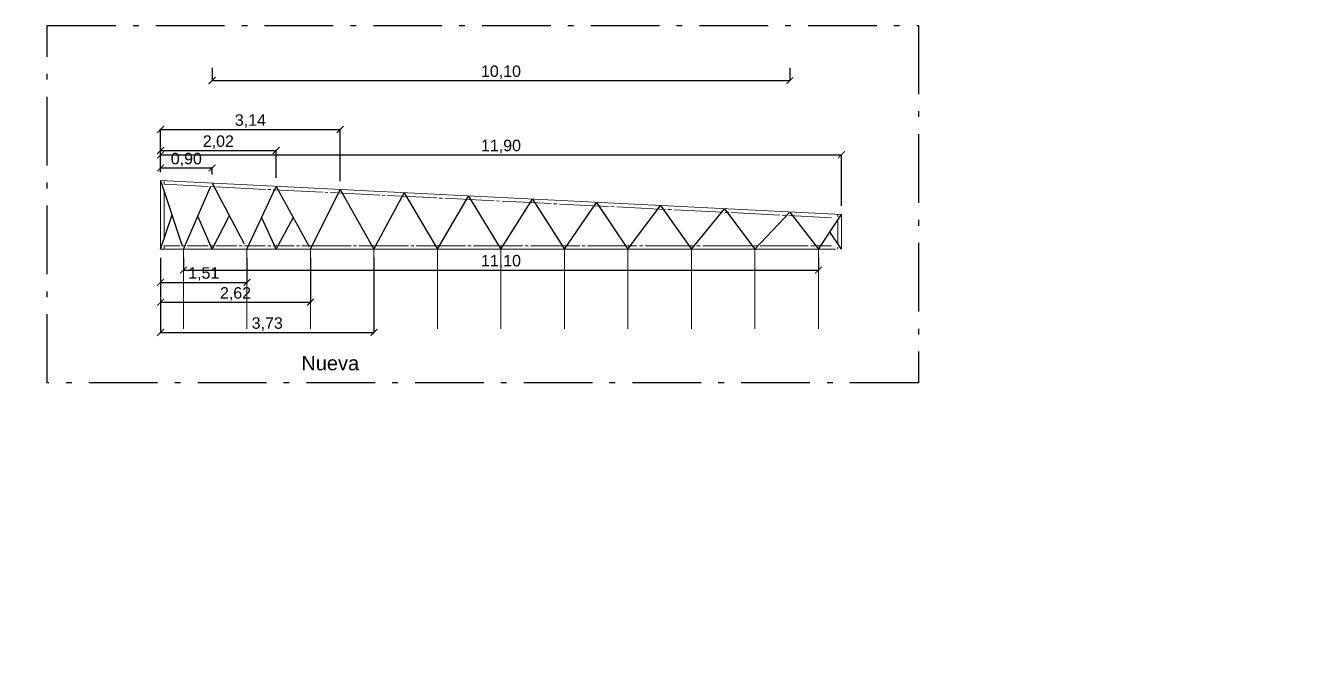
# Model space of a CAD drawing. Header units: millimetres. Extents: x 265 to 853, y -178 to 32.
# Drawn here: x 807.91 to 830.06, y -127.28 to -116.37 of the extents above; entities that cross this region are included whole.
import ezdxf

# ---------------------------------------------------------------- set-up
doc = ezdxf.new("R2010")
doc.units = ezdxf.units.MM
doc.header["$LTSCALE"] = 0.1
doc.header["$MEASUREMENT"] = 0
doc.header["$PDMODE"] = 3
doc.header["$PDSIZE"] = 0.1
doc.linetypes.add('ACAD_ISO10W100', pattern=[18, 12, -3, 0, -3])
doc.linetypes.add('CONTINUA', pattern=[200, 100, 100])
doc.layers.get('DEFPOINTS').update_dxf_attribs({"color": 1})
for name, color, linetype, lineweight in [('00_EST_ANGULARES', 4, 'CONTINUA', 20), ('00_EST_Cotas', 6, 'Continuous', 9), ('00_EST_Viga', 5, 'Continuous', 20), ('00_EST_Viga_Montante', 5, 'Continuous', 20)]:
    doc.layers.add(name, color=color, linetype=linetype, lineweight=lineweight)
doc.layers.add('00_EST_EJE ANGULARES', color=7, linetype='ACAD_ISO10W100')
doc.styles.add('Arial1_50', font='arial.ttf', dxfattribs={"height": 0.05})
doc.styles.add('Arial20', font='arial.ttf', dxfattribs={"height": 0.2})
doc.dimstyles.new('Cota 1-100-Andres', dxfattribs={"dimtxt": 0.2, "dimasz": 0.12, "dimexe": 0.012, "dimexo": 0.15, "dimgap": 0.025, "dimtad": 1, "dimzin": 0, "dimtxsty": 'Arial20', "dimblk1": 'ARCHTICK', "dimblk2": 'ARCHTICK', "dimsah": 1, "dimcen": 0.09, "dimclrd": 256, "dimclre": 256, "dimclrt": 256, "dimazin": 0, "dimtfac": 1, "dimtofl": 0, "dimtmove": 0, "dimatfit": 3, "dimldrblk": 'ARCHTICK', "dimfxl": 1, "dimtolj": 1, "dimtzin": 0, "dimarcsym": 0})

# ---------------------------------------------------------------- blocks, each defined once
blk = doc.blocks.new('_ARCHTICK')
at = {"color": 0, "linetype": 'ByBlock', "const_width": 0.15}
blk.add_lwpolyline([(-0.5, -0.5), (0.5, 0.5)], dxfattribs=at)
blk = doc.blocks.new('*D224')
at = {"layer": '00_EST_Cotas', "lineweight": -2, "transparency": 16777216}
for p, q in [((810.273, -118.934), (810.273, -118.621)), ((810.273, -118.633), (822.173, -118.633)), ((822.173, -119.524), (822.173, -118.621)), ((775.516, -124.581), (775.516, -123.39)), ((775.516, -123.402), (778.616, -123.402)), ((778.616, -124.736), (778.616, -123.39))]:
    blk.add_line(p, q, dxfattribs=at)
at = {"layer": 'DEFPOINTS', "color": 0, "transparency": 16777216}
for p in [(822.173, -118.633), (810.273, -119.084), (822.173, -119.674), (778.616, -123.402), (775.516, -124.731), (778.616, -124.886)]:
    blk.add_point(p, dxfattribs=at)
at = {"layer": '00_EST_Cotas', "lineweight": -2, "transparency": 16777216, "xscale": 0.12, "yscale": 0.12, "zscale": 0.12, "rotation": 180}
for p in [(810.273, -118.633), (775.516, -123.402)]:
    blk.add_blockref('_ARCHTICK', p, dxfattribs=at)
at = {"layer": '00_EST_Cotas', "lineweight": -2, "transparency": 16777216, "xscale": 0.12, "yscale": 0.12, "zscale": 0.12}
for p in [(822.173, -118.633), (778.616, -123.402)]:
    blk.add_blockref('_ARCHTICK', p, dxfattribs=at)
at = {"layer": '00_EST_Cotas', "transparency": 16777216, "char_height": 0.2, "attachment_point": 5, "style": 'Arial20'}
for s, insert in [('\\A1;11,90', (816.223, -118.488)), ('\\A1;3,10', (777.066, -123.256))]:
    blk.add_mtext(s, dxfattribs=dict(at, insert=insert))
blk = doc.blocks.new('*D225')
at = {"layer": '00_EST_Cotas', "lineweight": -2, "transparency": 16777216}
for p, q in [((811.173, -117.115), (811.173, -117.347)), ((821.273, -117.115), (821.273, -117.347)), ((811.173, -117.335), (821.273, -117.335)), ((775.516, -124.581), (775.516, -123.017)), ((775.516, -123.029), (779.716, -123.029)), ((779.716, -124.791), (779.716, -123.017))]:
    blk.add_line(p, q, dxfattribs=at)
at = {"layer": 'DEFPOINTS', "color": 0, "transparency": 16777216}
for p in [(811.173, -116.965), (821.273, -116.965), (821.273, -117.335), (779.716, -123.029), (775.516, -124.731), (779.716, -124.941)]:
    blk.add_point(p, dxfattribs=at)
at = {"layer": '00_EST_Cotas', "lineweight": -2, "transparency": 16777216, "xscale": 0.12, "yscale": 0.12, "zscale": 0.12, "rotation": 180}
for p in [(811.173, -117.335), (775.516, -123.029)]:
    blk.add_blockref('_ARCHTICK', p, dxfattribs=at)
at = {"layer": '00_EST_Cotas', "lineweight": -2, "transparency": 16777216, "xscale": 0.12, "yscale": 0.12, "zscale": 0.12}
for p in [(821.273, -117.335), (779.716, -123.029)]:
    blk.add_blockref('_ARCHTICK', p, dxfattribs=at)
at = {"layer": '00_EST_Cotas', "transparency": 16777216, "char_height": 0.2, "attachment_point": 5, "style": 'Arial20'}
for s, insert in [('\\A1;10,10', (816.223, -117.19)), ('\\A1;4,20', (777.616, -122.884))]:
    blk.add_mtext(s, dxfattribs=dict(at, insert=insert))
blk = doc.blocks.new('*D226')
at = {"layer": '00_EST_Cotas', "lineweight": -2, "transparency": 16777216}
for p, q in [((830.994, -120.434), (830.994, -120.658)), ((842.094, -120.434), (842.094, -120.658)), ((830.994, -120.646), (842.094, -120.646)), ((775.516, -124.581), (775.516, -124.223)), ((775.516, -124.235), (786.316, -124.235)), ((786.316, -125.121), (786.316, -124.223))]:
    blk.add_line(p, q, dxfattribs=at)
at = {"layer": 'DEFPOINTS', "color": 0, "transparency": 16777216}
for p in [(830.994, -120.284), (842.094, -120.284), (842.094, -120.646), (786.316, -124.235), (775.516, -124.731), (786.316, -125.271)]:
    blk.add_point(p, dxfattribs=at)
at = {"layer": '00_EST_Cotas', "lineweight": -2, "transparency": 16777216, "xscale": 0.12, "yscale": 0.12, "zscale": 0.12, "rotation": 180}
for p in [(830.994, -120.646), (775.516, -124.235)]:
    blk.add_blockref('_ARCHTICK', p, dxfattribs=at)
at = {"layer": '00_EST_Cotas', "lineweight": -2, "transparency": 16777216, "xscale": 0.12, "yscale": 0.12, "zscale": 0.12}
for p in [(842.094, -120.646), (786.316, -124.235)]:
    blk.add_blockref('_ARCHTICK', p, dxfattribs=at)
at = {"layer": '00_EST_Cotas', "transparency": 16777216, "char_height": 0.2, "attachment_point": 5, "style": 'Arial20'}
for s, insert in [('\\A1;11,10', (836.544, -120.501)), ('\\A1;10,80', (780.916, -124.09))]:
    blk.add_mtext(s, dxfattribs=dict(at, insert=insert))
blk = doc.blocks.new('*D227')
at = {"layer": '00_EST_Cotas', "lineweight": -2, "transparency": 16777216}
for p, q in [((830.594, -118.934), (830.594, -118.621)), ((830.594, -118.633), (842.494, -118.633)), ((842.494, -119.524), (842.494, -118.621)), ((786.316, -125.121), (786.316, -124.541)), ((786.316, -124.553), (787.316, -124.553)), ((787.316, -125.171), (787.316, -124.541))]:
    blk.add_line(p, q, dxfattribs=at)
at = {"layer": 'DEFPOINTS', "color": 0, "transparency": 16777216}
for p in [(842.494, -118.633), (830.594, -119.084), (842.494, -119.674), (787.316, -124.553), (786.316, -125.271), (787.316, -125.321)]:
    blk.add_point(p, dxfattribs=at)
at = {"layer": '00_EST_Cotas', "lineweight": -2, "transparency": 16777216, "xscale": 0.12, "yscale": 0.12, "zscale": 0.12, "rotation": 180}
for p in [(830.594, -118.633), (786.316, -124.553)]:
    blk.add_blockref('_ARCHTICK', p, dxfattribs=at)
at = {"layer": '00_EST_Cotas', "lineweight": -2, "transparency": 16777216, "xscale": 0.12, "yscale": 0.12, "zscale": 0.12}
for p in [(842.494, -118.633), (787.316, -124.553)]:
    blk.add_blockref('_ARCHTICK', p, dxfattribs=at)
at = {"layer": '00_EST_Cotas', "transparency": 16777216, "char_height": 0.2, "attachment_point": 5, "style": 'Arial20'}
for s, insert in [('\\A1;11,90', (836.544, -118.488)), ('\\A1;1,00', (786.816, -124.408))]:
    blk.add_mtext(s, dxfattribs=dict(at, insert=insert))
blk = doc.blocks.new('*D223')
at = {"layer": '00_EST_Cotas', "lineweight": -2, "transparency": 16777216}
for p, q in [((810.673, -120.434), (810.673, -120.658)), ((821.773, -120.434), (821.773, -120.658)), ((810.673, -120.646), (821.773, -120.646)), ((785.216, -126.081), (785.216, -127.225)), ((787.316, -126.081), (787.316, -127.225)), ((785.216, -127.213), (787.316, -127.213))]:
    blk.add_line(p, q, dxfattribs=at)
at = {"layer": 'DEFPOINTS', "color": 0, "transparency": 16777216}
for p in [(810.673, -120.284), (821.773, -120.284), (821.773, -120.646), (785.216, -125.931), (787.316, -125.931), (787.316, -127.213)]:
    blk.add_point(p, dxfattribs=at)
at = {"layer": '00_EST_Cotas', "lineweight": -2, "transparency": 16777216, "xscale": 0.12, "yscale": 0.12, "zscale": 0.12, "rotation": 180}
for p in [(810.673, -120.646), (785.216, -127.213)]:
    blk.add_blockref('_ARCHTICK', p, dxfattribs=at)
at = {"layer": '00_EST_Cotas', "lineweight": -2, "transparency": 16777216, "xscale": 0.12, "yscale": 0.12, "zscale": 0.12}
for p in [(821.773, -120.646), (787.316, -127.213)]:
    blk.add_blockref('_ARCHTICK', p, dxfattribs=at)
at = {"layer": '00_EST_Cotas', "transparency": 16777216, "char_height": 0.2, "attachment_point": 5, "style": 'Arial20'}
for s, insert in [('\\A1;11,10', (816.223, -120.501)), ('\\A1;2,10', (786.266, -127.067))]:
    blk.add_mtext(s, dxfattribs=dict(at, insert=insert))
blk = doc.blocks.new('*D228')
at = {"layer": '00_EST_Cotas', "lineweight": -2, "transparency": 16777216}
for p, q in [((831.494, -117.115), (831.494, -117.347)), ((841.594, -117.115), (841.594, -117.347)), ((831.494, -117.335), (841.594, -117.335)), ((780.816, -126.081), (780.816, -127.225)), ((783.016, -126.081), (783.016, -127.225)), ((780.816, -127.213), (783.016, -127.213))]:
    blk.add_line(p, q, dxfattribs=at)
at = {"layer": 'DEFPOINTS', "color": 0, "transparency": 16777216}
for p in [(831.494, -116.965), (841.594, -116.965), (841.594, -117.335), (780.816, -125.931), (783.016, -125.931), (783.016, -127.213)]:
    blk.add_point(p, dxfattribs=at)
at = {"layer": '00_EST_Cotas', "lineweight": -2, "transparency": 16777216, "xscale": 0.12, "yscale": 0.12, "zscale": 0.12, "rotation": 180}
for p in [(831.494, -117.335), (780.816, -127.213)]:
    blk.add_blockref('_ARCHTICK', p, dxfattribs=at)
at = {"layer": '00_EST_Cotas', "lineweight": -2, "transparency": 16777216, "xscale": 0.12, "yscale": 0.12, "zscale": 0.12}
for p in [(841.594, -117.335), (783.016, -127.213)]:
    blk.add_blockref('_ARCHTICK', p, dxfattribs=at)
at = {"layer": '00_EST_Cotas', "transparency": 16777216, "char_height": 0.2, "attachment_point": 5, "style": 'Arial20'}
for s, insert in [('\\A1;10,10', (836.544, -117.19)), ('\\A1;2,20', (781.916, -127.067))]:
    blk.add_mtext(s, dxfattribs=dict(at, insert=insert))
blk = doc.blocks.new('*D229')
at = {"layer": '00_EST_Cotas', "lineweight": -2, "transparency": 16777216}
for p, q in [((810.273, -118.934), (810.273, -118.85)), ((810.273, -118.862), (811.173, -118.862)), ((811.173, -118.979), (811.173, -118.85)), ((783.016, -126.081), (783.016, -127.225)), ((785.216, -126.081), (785.216, -127.225)), ((783.016, -127.213), (785.216, -127.213))]:
    blk.add_line(p, q, dxfattribs=at)
at = {"layer": 'DEFPOINTS', "color": 0, "transparency": 16777216}
for p in [(811.173, -118.862), (810.273, -119.084), (811.173, -119.129), (783.016, -125.931), (785.216, -125.931), (785.216, -127.213)]:
    blk.add_point(p, dxfattribs=at)
at = {"layer": '00_EST_Cotas', "lineweight": -2, "transparency": 16777216, "xscale": 0.12, "yscale": 0.12, "zscale": 0.12, "rotation": 180}
for p in [(810.273, -118.862), (783.016, -127.213)]:
    blk.add_blockref('_ARCHTICK', p, dxfattribs=at)
at = {"layer": '00_EST_Cotas', "lineweight": -2, "transparency": 16777216, "xscale": 0.12, "yscale": 0.12, "zscale": 0.12}
for p in [(811.173, -118.862), (785.216, -127.213)]:
    blk.add_blockref('_ARCHTICK', p, dxfattribs=at)
at = {"layer": '00_EST_Cotas', "transparency": 16777216, "char_height": 0.2, "attachment_point": 5, "style": 'Arial20'}
for s, insert in [('\\A1;0,90', (810.723, -118.717)), ('\\A1;2,20', (784.116, -127.067))]:
    blk.add_mtext(s, dxfattribs=dict(at, insert=insert))
blk = doc.blocks.new('*D230')
at = {"layer": '00_EST_Cotas', "lineweight": -2, "transparency": 16777216}
for p, q in [((810.273, -118.934), (810.273, -118.545)), ((810.273, -118.557), (812.293, -118.557)), ((812.293, -119.035), (812.293, -118.545))]:
    blk.add_line(p, q, dxfattribs=at)
at = {"layer": 'DEFPOINTS', "color": 0, "transparency": 16777216}
for p in [(812.293, -118.557), (810.273, -119.084), (812.293, -119.185)]:
    blk.add_point(p, dxfattribs=at)
at = {"layer": '00_EST_Cotas', "lineweight": -2, "transparency": 16777216, "xscale": 0.12, "yscale": 0.12, "zscale": 0.12, "rotation": 180}
blk.add_blockref('_ARCHTICK', (810.273, -118.557), dxfattribs=at)
at = {"layer": '00_EST_Cotas', "lineweight": -2, "transparency": 16777216, "xscale": 0.12, "yscale": 0.12, "zscale": 0.12}
blk.add_blockref('_ARCHTICK', (812.293, -118.557), dxfattribs=at)
at = {"layer": '00_EST_Cotas', "transparency": 16777216, "insert": (811.283, -118.412), "char_height": 0.2, "attachment_point": 5, "style": 'Arial20'}
blk.add_mtext('\\A1;2,02', dxfattribs=at)
blk = doc.blocks.new('*D231')
at = {"layer": '00_EST_Cotas', "lineweight": -2, "transparency": 16777216}
for p, q in [((810.273, -118.934), (810.273, -118.177)), ((810.273, -118.189), (813.413, -118.189)), ((813.413, -119.091), (813.413, -118.177))]:
    blk.add_line(p, q, dxfattribs=at)
at = {"layer": 'DEFPOINTS', "color": 0, "transparency": 16777216}
for p in [(813.413, -118.189), (810.273, -119.084), (813.413, -119.241)]:
    blk.add_point(p, dxfattribs=at)
at = {"layer": '00_EST_Cotas', "lineweight": -2, "transparency": 16777216, "xscale": 0.12, "yscale": 0.12, "zscale": 0.12, "rotation": 180}
blk.add_blockref('_ARCHTICK', (810.273, -118.189), dxfattribs=at)
at = {"layer": '00_EST_Cotas', "lineweight": -2, "transparency": 16777216, "xscale": 0.12, "yscale": 0.12, "zscale": 0.12}
blk.add_blockref('_ARCHTICK', (813.413, -118.189), dxfattribs=at)
at = {"layer": '00_EST_Cotas', "transparency": 16777216, "insert": (811.843, -118.044), "char_height": 0.2, "attachment_point": 5, "style": 'Arial20'}
blk.add_mtext('\\A1;3,14', dxfattribs=at)
blk = doc.blocks.new('*D232')
at = {"layer": '00_EST_Cotas', "lineweight": -2, "transparency": 16777216}
for p, q in [((810.273, -120.434), (810.273, -120.873)), ((811.783, -120.434), (811.783, -120.873)), ((810.273, -120.861), (811.783, -120.861))]:
    blk.add_line(p, q, dxfattribs=at)
at = {"layer": 'DEFPOINTS', "color": 0, "transparency": 16777216}
for p in [(810.273, -120.284), (811.783, -120.284), (811.783, -120.861)]:
    blk.add_point(p, dxfattribs=at)
at = {"layer": '00_EST_Cotas', "lineweight": -2, "transparency": 16777216, "xscale": 0.12, "yscale": 0.12, "zscale": 0.12, "rotation": 180}
blk.add_blockref('_ARCHTICK', (810.273, -120.861), dxfattribs=at)
at = {"layer": '00_EST_Cotas', "lineweight": -2, "transparency": 16777216, "xscale": 0.12, "yscale": 0.12, "zscale": 0.12}
blk.add_blockref('_ARCHTICK', (811.783, -120.861), dxfattribs=at)
at = {"layer": '00_EST_Cotas', "transparency": 16777216, "insert": (811.028, -120.716), "char_height": 0.2, "attachment_point": 5, "style": 'Arial20'}
blk.add_mtext('\\A1;1,51', dxfattribs=at)
blk = doc.blocks.new('*D233')
at = {"layer": '00_EST_Cotas', "lineweight": -2, "transparency": 16777216}
for p, q in [((810.273, -120.434), (810.273, -121.221)), ((812.893, -120.434), (812.893, -121.221)), ((810.273, -121.209), (812.893, -121.209))]:
    blk.add_line(p, q, dxfattribs=at)
at = {"layer": 'DEFPOINTS', "color": 0, "transparency": 16777216}
for p in [(810.273, -120.284), (812.893, -120.284), (812.893, -121.209)]:
    blk.add_point(p, dxfattribs=at)
at = {"layer": '00_EST_Cotas', "lineweight": -2, "transparency": 16777216, "xscale": 0.12, "yscale": 0.12, "zscale": 0.12, "rotation": 180}
blk.add_blockref('_ARCHTICK', (810.273, -121.209), dxfattribs=at)
at = {"layer": '00_EST_Cotas', "lineweight": -2, "transparency": 16777216, "xscale": 0.12, "yscale": 0.12, "zscale": 0.12}
blk.add_blockref('_ARCHTICK', (812.893, -121.209), dxfattribs=at)
at = {"layer": '00_EST_Cotas', "transparency": 16777216, "insert": (811.583, -121.064), "char_height": 0.2, "attachment_point": 5, "style": 'Arial20'}
blk.add_mtext('\\A1;2,62', dxfattribs=at)
blk = doc.blocks.new('*D234')
at = {"layer": '00_EST_Cotas', "lineweight": -2, "transparency": 16777216}
for p, q in [((810.273, -120.434), (810.273, -121.748)), ((814.003, -120.434), (814.003, -121.748)), ((810.273, -121.736), (814.003, -121.736))]:
    blk.add_line(p, q, dxfattribs=at)
at = {"layer": 'DEFPOINTS', "color": 0, "transparency": 16777216}
for p in [(810.273, -120.284), (814.003, -120.284), (814.003, -121.736)]:
    blk.add_point(p, dxfattribs=at)
at = {"layer": '00_EST_Cotas', "lineweight": -2, "transparency": 16777216, "xscale": 0.12, "yscale": 0.12, "zscale": 0.12, "rotation": 180}
blk.add_blockref('_ARCHTICK', (810.273, -121.736), dxfattribs=at)
at = {"layer": '00_EST_Cotas', "lineweight": -2, "transparency": 16777216, "xscale": 0.12, "yscale": 0.12, "zscale": 0.12}
blk.add_blockref('_ARCHTICK', (814.003, -121.736), dxfattribs=at)
at = {"layer": '00_EST_Cotas', "transparency": 16777216, "insert": (812.138, -121.591), "char_height": 0.2, "attachment_point": 5, "style": 'Arial20'}
blk.add_mtext('\\A1;3,73', dxfattribs=at)

msp = doc.modelspace()

# ---------------------------------------------------------------- linework, layer by layer
at = {"layer": '00_EST_ANGULARES'}
for p, q in [((810.673, -120.284), (810.673, -121.672)), ((811.783, -120.284), (811.783, -121.672)), ((812.893, -120.284), (812.893, -121.672)), ((814.003, -120.284), (814.003, -121.672)), ((815.113, -120.284), (815.113, -121.672)), ((816.223, -120.284), (816.223, -121.672)), ((817.333, -120.284), (817.333, -121.672)), ((818.443, -120.284), (818.443, -121.672)), ((819.553, -120.284), (819.553, -121.672)), ((820.663, -120.284), (820.663, -121.672)), ((821.773, -120.284), (821.773, -121.672))]:
    msp.add_line(p, q, dxfattribs=at)
at = {"layer": '00_EST_EJE ANGULARES'}
for p, q in [((810.273, -119.084), (810.673, -120.284)), ((810.673, -120.284), (811.173, -119.129)), ((811.173, -119.129), (811.783, -120.284)), ((811.783, -120.284), (812.293, -119.184)), ((812.293, -119.184), (812.893, -120.284)), ((812.893, -120.284), (813.413, -119.241)), ((813.413, -119.241), (814.003, -120.284)), ((814.003, -120.284), (814.533, -119.297)), ((814.533, -119.297), (815.113, -120.284)), ((815.113, -120.284), (815.653, -119.353)), ((815.653, -119.353), (816.223, -120.284)), ((816.223, -120.284), (816.773, -119.409)), ((816.773, -119.409), (817.333, -120.284)), ((817.333, -120.284), (817.893, -119.465)), ((817.893, -119.465), (818.443, -120.284)), ((818.443, -120.284), (819.013, -119.521)), ((819.013, -119.521), (819.553, -120.284)), ((819.553, -120.284), (820.133, -119.577)), ((820.133, -119.577), (820.663, -120.284)), ((810.273, -120.284), (810.473, -119.684)), ((811.173, -120.284), (810.923, -119.707)), ((811.173, -120.284), (811.473, -119.707)), ((812.293, -120.284), (812.043, -119.734)), ((812.293, -120.284), (812.593, -119.734)), ((820.663, -120.284), (821.273, -119.634)), ((821.273, -119.634), (821.773, -120.284)), ((821.773, -120.284), (822.173, -119.674)), ((822.173, -120.284), (821.973, -119.979))]:
    msp.add_line(p, q, dxfattribs=at)
msp.add_lwpolyline([(808.292, -116.371), (823.522, -116.371), (823.522, -122.619), (808.292, -122.619)], close=True, dxfattribs=at)
at = {"layer": '00_EST_Viga'}
for p, q in [((810.27, -119.144), (810.273, -119.145)), ((810.273, -119.084), (822.173, -119.674)), ((810.333, -119.148), (811.107, -119.186)), ((811.147, -119.188), (811.198, -119.191)), ((811.24, -119.193), (812.106, -119.236)), ((812.147, -119.238), (812.198, -119.241)), ((812.24, -119.243), (813.106, -119.286)), ((813.146, -119.288), (813.199, -119.291)), ((813.241, -119.293), (814.105, -119.336)), ((814.146, -119.338), (814.199, -119.341)), ((814.242, -119.343), (815.104, -119.386)), ((815.145, -119.388), (815.2, -119.391)), ((815.243, -119.393), (816.103, -119.436)), ((816.144, -119.438), (816.2, -119.441)), ((816.244, -119.443), (817.102, -119.486)), ((817.144, -119.488), (817.201, -119.491)), ((817.246, -119.493), (818.1, -119.536)), ((818.143, -119.538), (818.202, -119.541)), ((818.247, -119.543), (819.099, -119.586)), ((819.142, -119.588), (819.203, -119.591)), ((819.249, -119.593), (820.097, -119.636)), ((820.141, -119.638), (820.204, -119.641)), ((820.251, -119.643), (821.095, -119.686)), ((821.14, -119.688), (821.205, -119.691)), ((821.254, -119.693), (822.003, -119.731)), ((810.273, -120.284), (822.073, -120.284)), ((810.333, -120.224), (810.611, -120.224)), ((810.65, -120.224), (810.698, -120.224)), ((810.739, -120.224), (811.105, -120.224)), ((811.146, -120.224), (811.199, -120.224)), ((811.24, -120.224), (811.607, -120.224)), ((811.648, -120.224), (811.698, -120.224)), ((811.74, -120.224), (812.104, -120.224)), ((812.146, -120.224), (812.2, -120.224)), ((812.242, -120.224), (812.606, -120.224)), ((812.647, -120.224), (812.699, -120.224)), ((812.74, -120.224), (813.605, -120.224)), ((813.647, -120.224), (813.699, -120.224)), ((813.741, -120.224), (814.604, -120.224)), ((814.646, -120.224), (814.7, -120.224)), ((814.742, -120.224), (815.603, -120.224)), ((815.645, -120.224), (815.701, -120.224)), ((815.743, -120.224), (816.602, -120.224)), ((816.645, -120.224), (816.701, -120.224)), ((816.745, -120.224), (817.601, -120.224)), ((817.644, -120.224), (817.693, -120.224)), ((817.737, -120.224), (818.599, -120.224)), ((818.643, -120.224), (818.703, -120.224)), ((818.748, -120.224), (819.598, -120.224)), ((819.642, -120.224), (819.704, -120.224)), ((819.75, -120.224), (820.596, -120.224)), ((820.642, -120.224), (820.705, -120.224)), ((820.752, -120.224), (821.593, -120.224)), ((821.641, -120.224), (821.703, -120.224)), ((821.747, -120.224), (821.999, -120.224))]:
    msp.add_line(p, q, dxfattribs=at)
at = {"layer": '00_EST_Viga_Montante'}
for p, q in [((810.273, -119.084), (810.273, -120.284)), ((810.333, -119.087), (810.333, -119.152)), ((810.333, -119.286), (810.333, -120.104)), ((822.113, -119.674), (822.113, -119.715)), ((822.113, -119.788), (822.113, -120.175)), ((822.173, -119.674), (822.173, -120.284)), ((810.333, -120.224), (810.333, -120.284)), ((822.113, -120.245), (822.113, -120.284))]:
    msp.add_line(p, q, dxfattribs=at)

# ---------------------------------------------------------------- texts
at = {"layer": '00_EST_EJE ANGULARES', "insert": (812.734, -122.148), "char_height": 0.25, "attachment_point": 1, "style": 'Arial1_50'}
msp.add_mtext_dynamic_manual_height_columns('Nueva', width=10.59884, gutter_width=1.25, heights=[0], dxfattribs=at)

# ---------------------------------------------------------------- dimensions: what is measured, and where the dimension line sits
at = {"layer": '00_EST_Cotas'}
for base, p2, picture, middle in [((779.716, -123.029), (779.716, -124.941), '*D225', (777.616, -123.029)), ((778.616, -123.402), (778.616, -124.886), '*D224', (777.066, -123.402))]:
    dim = msp.add_linear_dim(base=base, p1=(775.516, -124.731), p2=p2, dimstyle='Cota 1-100-Andres', dxfattribs=at)
    dim.commit()
    dim.dimension.update_dxf_attribs({"geometry": picture, "text_midpoint": middle, "dimtype": 160})
for base, p1, p2, picture, middle in [((821.273, -117.335), (811.173, -116.965), (821.273, -116.965), '*D225', (816.223, -117.19)), ((783.016, -127.213), (780.816, -125.931), (783.016, -125.931), '*D228', (781.916, -127.067)), ((813.413, -118.189), (810.273, -119.084), (813.413, -119.241), '*D231', (811.843, -118.044)), ((812.293, -118.557), (810.273, -119.084), (812.293, -119.185), '*D230', (811.283, -118.412)), ((822.173, -118.633), (810.273, -119.084), (822.173, -119.674), '*D224', (816.223, -118.488)), ((787.316, -124.553), (786.316, -125.271), (787.316, -125.321), '*D227', (786.816, -124.408)), ((785.216, -127.213), (783.016, -125.931), (785.216, -125.931), '*D229', (784.116, -127.067)), ((811.173, -118.862), (810.273, -119.084), (811.173, -119.129), '*D229', (810.723, -118.717)), ((786.316, -124.235), (775.516, -124.731), (786.316, -125.271), '*D226', (780.916, -124.09)), ((821.773, -120.646), (810.673, -120.284), (821.773, -120.284), '*D223', (816.223, -120.501)), ((811.783, -120.861), (810.273, -120.284), (811.783, -120.284), '*D232', (811.028, -120.716)), ((812.893, -121.209), (810.273, -120.284), (812.893, -120.284), '*D233', (811.583, -121.064)), ((814.003, -121.736), (810.273, -120.284), (814.003, -120.284), '*D234', (812.138, -121.591))]:
    dim = msp.add_linear_dim(base=base, p1=p1, p2=p2, dimstyle='Cota 1-100-Andres', dxfattribs=at)
    dim.commit()
    dim.dimension.update_dxf_attribs({"geometry": picture, "text_midpoint": middle})
dim = msp.add_linear_dim(base=(787.316, -127.213), p1=(785.216, -125.931), p2=(787.316, -125.931), dimstyle='Cota 1-100-Andres', override={"dimtmove": 1}, dxfattribs=at)
dim.commit()
dim.dimension.update_dxf_attribs({"geometry": '*D223', "text_midpoint": (786.266, -127.067)})

doc.saveas('drawing.dxf')
